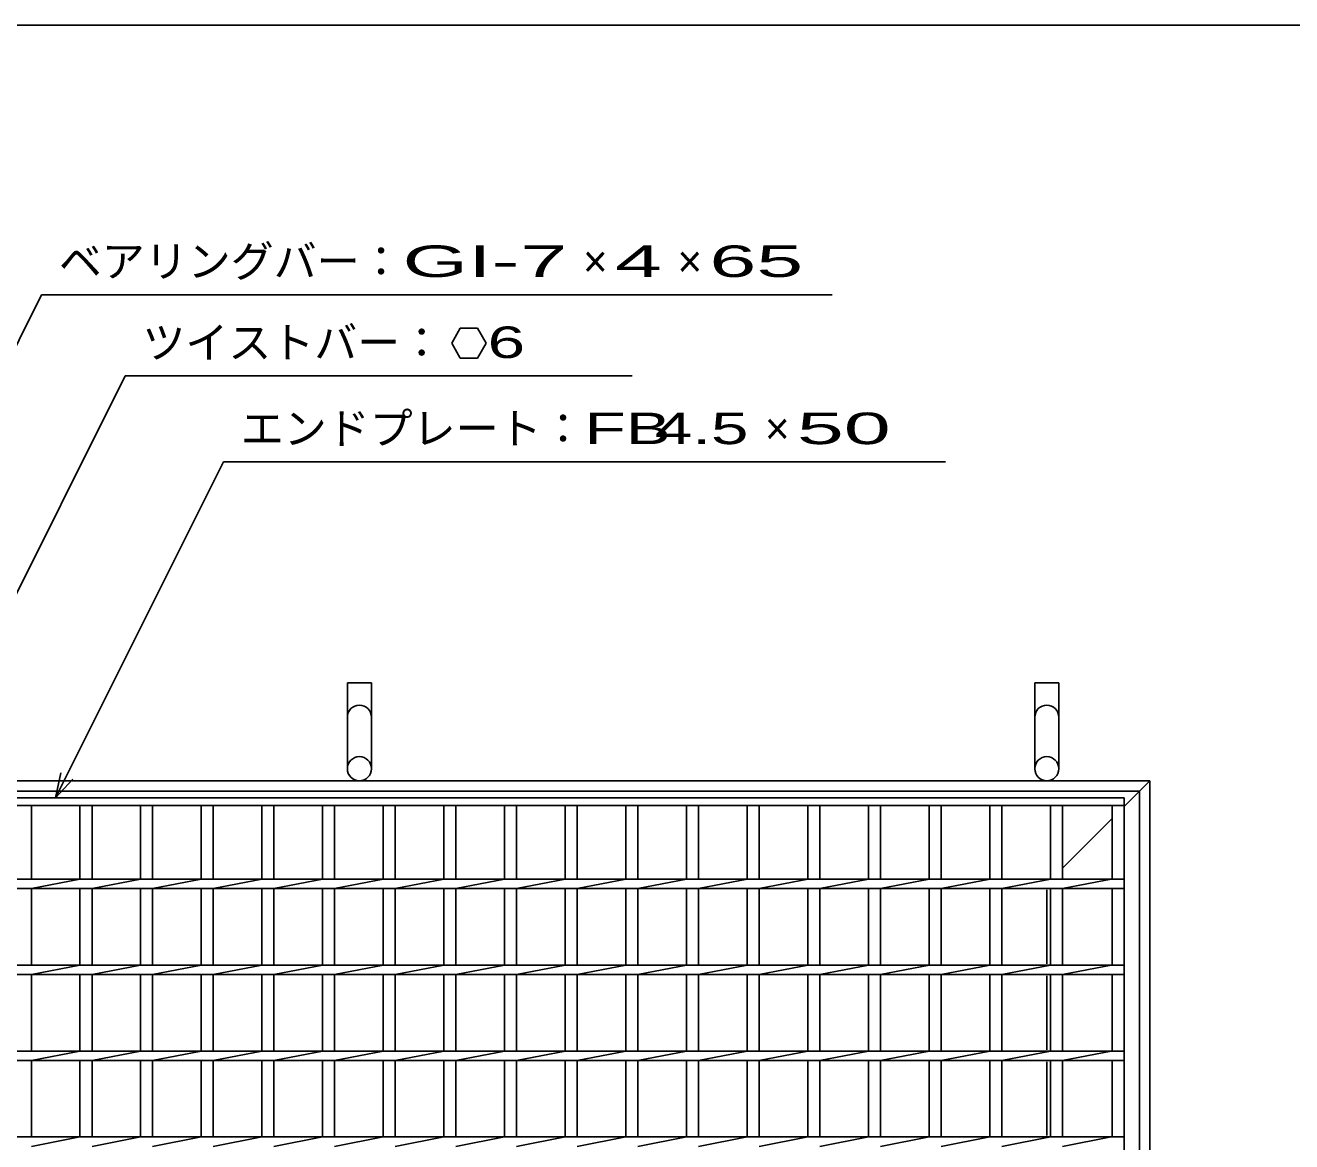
# Model space of a CAD drawing. Units: millimetres, scale not verified. Extents: x -1820 to 1731, y -1282 to 1054.
# Drawn here: x -1115 to -378, y 404 to 1054 of the extents above; entities that cross this region are included whole.
import ezdxf
from ezdxf.enums import TextEntityAlignment as Align

# ---------------------------------------------------------------- set-up
doc = ezdxf.new("R2010")
doc.units = ezdxf.units.MM
doc.header["$LTSCALE"] = 10
for name, color, linetype, lineweight in [('0_2', 150, 'Continuous', 25), ('16', 3, 'Continuous', 25), ('19', 6, 'Continuous', 25), ('22', 4, 'Continuous', 25)]:
    doc.layers.add(name, color=color, linetype=linetype, lineweight=lineweight)
doc.styles.add('ベクトル', font='')
doc.styles.get('ベクトル').set_extended_font_data('ベクトル')

msp = doc.modelspace()

# ---------------------------------------------------------------- linework, layer by layer
at = {"layer": '0_2'}
msp.add_line((-1729, 1053.5), (1731, 1053.5), dxfattribs=at)
at = {"layer": '16'}
for p, q in [((-1366, 604), (-476, 604)), ((-476, 599.5), (-1366, 599.5)), ((-1118.9, 599.5), (-1111.9, 599.5)), ((-1111.9, 556.75), (-1111.9, 599.5)), ((-1083.6, 556.75), (-1083.6, 599.5)), ((-1083.6, 599.5), (-1076.6, 599.5)), ((-1076.6, 556.75), (-1076.6, 599.5)), ((-1048.3, 556.75), (-1048.3, 599.5)), ((-1048.3, 599.5), (-1041.3, 599.5)), ((-1041.3, 556.75), (-1041.3, 599.5)), ((-1013, 556.75), (-1013, 599.5)), ((-1013, 599.5), (-1006, 599.5)), ((-1006, 556.75), (-1006, 599.5)), ((-977.7, 556.75), (-977.7, 599.5)), ((-977.7, 599.5), (-970.7, 599.5)), ((-970.7, 556.75), (-970.7, 599.5)), ((-942.4, 556.75), (-942.4, 599.5)), ((-942.4, 599.5), (-935.4, 599.5)), ((-935.4, 556.75), (-935.4, 599.5)), ((-907.1, 556.75), (-907.1, 599.5)), ((-907.1, 599.5), (-900.1, 599.5)), ((-900.1, 556.75), (-900.1, 599.5)), ((-871.8, 556.75), (-871.8, 599.5)), ((-871.8, 599.5), (-864.8, 599.5)), ((-864.8, 556.75), (-864.8, 599.5)), ((-836.5, 556.75), (-836.5, 599.5)), ((-836.5, 599.5), (-829.5, 599.5)), ((-829.5, 556.75), (-829.5, 599.5)), ((-801.2, 556.75), (-801.2, 599.5)), ((-801.2, 599.5), (-794.2, 599.5)), ((-794.2, 556.75), (-794.2, 599.5)), ((-765.9, 556.75), (-765.9, 599.5)), ((-765.9, 599.5), (-758.9, 599.5)), ((-758.9, 556.75), (-758.9, 599.5)), ((-730.6, 556.75), (-730.6, 599.5)), ((-730.6, 599.5), (-723.6, 599.5)), ((-723.6, 556.75), (-723.6, 599.5)), ((-695.3, 556.75), (-695.3, 599.5)), ((-695.3, 599.5), (-688.3, 599.5)), ((-688.3, 556.75), (-688.3, 599.5)), ((-660, 556.75), (-660, 599.5)), ((-660, 599.5), (-653, 599.5)), ((-653, 556.75), (-653, 599.5)), ((-624.7, 556.75), (-624.7, 599.5)), ((-624.7, 599.5), (-617.7, 599.5)), ((-617.7, 556.75), (-617.7, 599.5)), ((-589.4, 556.75), (-589.4, 599.5)), ((-589.4, 599.5), (-582.4, 599.5)), ((-582.4, 556.75), (-582.4, 599.5)), ((-554.1, 556.75), (-554.1, 599.5)), ((-554.1, 599.5), (-547.1, 599.5)), ((-547.1, 556.75), (-547.1, 599.5)), ((-518.8, 556.75), (-518.8, 599.5)), ((-518.8, 599.5), (-511.8, 599.5)), ((-511.8, 556.75), (-511.8, 599.5)), ((-483, 556.75), (-483, 599.5)), ((-483, 599.5), (-476, 599.5)), ((-476, 604), (-476, 599.5)), ((-476, -291.5), (-476, 599.5)), ((-1366, 556.75), (-476, 556.75)), ((-1111.9, 551.25), (-1083.6, 556.75)), ((-1076.6, 551.25), (-1048.3, 556.75)), ((-1041.3, 551.25), (-1013, 556.75)), ((-1006, 551.25), (-977.7, 556.75)), ((-970.7, 551.25), (-942.4, 556.75)), ((-935.4, 551.25), (-907.1, 556.75)), ((-900.1, 551.25), (-871.8, 556.75)), ((-864.8, 551.25), (-836.5, 556.75)), ((-829.5, 551.25), (-801.2, 556.75)), ((-794.2, 551.25), (-765.9, 556.75)), ((-758.9, 551.25), (-730.6, 556.75)), ((-723.6, 551.25), (-695.3, 556.75)), ((-688.3, 551.25), (-660, 556.75)), ((-653, 551.25), (-624.7, 556.75)), ((-617.7, 551.25), (-589.4, 556.75)), ((-582.4, 551.25), (-554.1, 556.75)), ((-547.1, 551.25), (-518.8, 556.75)), ((-511.8, 551.25), (-483.5, 556.75)), ((-476, 551.25), (-476, 556.75)), ((-1366, 551.25), (-476, 551.25)), ((-1111.9, 506.75), (-1111.9, 551.25)), ((-1083.6, 506.75), (-1083.6, 551.25)), ((-1076.6, 506.75), (-1076.6, 551.25)), ((-1048.3, 506.75), (-1048.3, 551.25)), ((-1041.3, 506.75), (-1041.3, 551.25)), ((-1013, 506.75), (-1013, 551.25)), ((-1006, 506.75), (-1006, 551.25)), ((-977.7, 506.75), (-977.7, 551.25)), ((-970.7, 506.75), (-970.7, 551.25)), ((-942.4, 506.75), (-942.4, 551.25)), ((-935.4, 506.75), (-935.4, 551.25)), ((-907.1, 506.75), (-907.1, 551.25)), ((-900.1, 506.75), (-900.1, 551.25)), ((-871.8, 506.75), (-871.8, 551.25)), ((-864.8, 506.75), (-864.8, 551.25)), ((-836.5, 506.75), (-836.5, 551.25)), ((-829.5, 506.75), (-829.5, 551.25)), ((-801.2, 506.75), (-801.2, 551.25)), ((-794.2, 506.75), (-794.2, 551.25)), ((-765.9, 506.75), (-765.9, 551.25)), ((-758.9, 506.75), (-758.9, 551.25)), ((-730.6, 506.75), (-730.6, 551.25)), ((-723.6, 506.75), (-723.6, 551.25)), ((-695.3, 506.75), (-695.3, 551.25)), ((-688.3, 506.75), (-688.3, 551.25)), ((-660, 506.75), (-660, 551.25)), ((-653, 506.75), (-653, 551.25)), ((-624.7, 506.75), (-624.7, 551.25)), ((-617.7, 506.75), (-617.7, 551.25)), ((-589.4, 506.75), (-589.4, 551.25)), ((-582.4, 506.75), (-582.4, 551.25)), ((-554.1, 506.75), (-554.1, 551.25)), ((-547.1, 506.75), (-547.1, 551.25)), ((-518.8, 506.75), (-518.8, 551.25)), ((-511.8, 506.75), (-511.8, 551.25)), ((-483, 506.75), (-483, 551.25)), ((-1366, 506.75), (-476, 506.75)), ((-1366, 501.25), (-476, 501.25)), ((-1111.9, 501.25), (-1083.6, 506.75)), ((-1111.9, 456.75), (-1111.9, 501.25)), ((-1083.6, 456.75), (-1083.6, 501.25)), ((-1076.6, 501.25), (-1048.3, 506.75)), ((-1076.6, 456.75), (-1076.6, 501.25)), ((-1048.3, 456.75), (-1048.3, 501.25)), ((-1041.3, 501.25), (-1013, 506.75)), ((-1041.3, 456.75), (-1041.3, 501.25)), ((-1013, 456.75), (-1013, 501.25)), ((-1006, 501.25), (-977.7, 506.75)), ((-1006, 456.75), (-1006, 501.25)), ((-977.7, 456.75), (-977.7, 501.25)), ((-970.7, 501.25), (-942.4, 506.75)), ((-970.7, 456.75), (-970.7, 501.25)), ((-942.4, 456.75), (-942.4, 501.25)), ((-935.4, 501.25), (-907.1, 506.75)), ((-935.4, 456.75), (-935.4, 501.25)), ((-907.1, 456.75), (-907.1, 501.25)), ((-900.1, 501.25), (-871.8, 506.75)), ((-900.1, 456.75), (-900.1, 501.25)), ((-871.8, 456.75), (-871.8, 501.25)), ((-864.8, 501.25), (-836.5, 506.75)), ((-864.8, 456.75), (-864.8, 501.25)), ((-836.5, 456.75), (-836.5, 501.25)), ((-829.5, 501.25), (-801.2, 506.75)), ((-829.5, 456.75), (-829.5, 501.25)), ((-801.2, 456.75), (-801.2, 501.25)), ((-794.2, 501.25), (-765.9, 506.75)), ((-794.2, 456.75), (-794.2, 501.25)), ((-765.9, 456.75), (-765.9, 501.25)), ((-758.9, 501.25), (-730.6, 506.75)), ((-758.9, 456.75), (-758.9, 501.25)), ((-730.6, 456.75), (-730.6, 501.25)), ((-723.6, 501.25), (-695.3, 506.75)), ((-723.6, 456.75), (-723.6, 501.25)), ((-695.3, 456.75), (-695.3, 501.25)), ((-688.3, 501.25), (-660, 506.75)), ((-688.3, 456.75), (-688.3, 501.25)), ((-660, 456.75), (-660, 501.25)), ((-653, 501.25), (-624.7, 506.75)), ((-653, 456.75), (-653, 501.25)), ((-624.7, 456.75), (-624.7, 501.25)), ((-617.7, 501.25), (-589.4, 506.75)), ((-617.7, 456.75), (-617.7, 501.25)), ((-589.4, 456.75), (-589.4, 501.25)), ((-582.4, 501.25), (-554.1, 506.75)), ((-582.4, 456.75), (-582.4, 501.25)), ((-554.1, 456.75), (-554.1, 501.25)), ((-547.1, 501.25), (-518.8, 506.75)), ((-547.1, 456.75), (-547.1, 501.25)), ((-518.8, 456.75), (-518.8, 501.25)), ((-511.8, 501.25), (-483.5, 506.75)), ((-511.8, 456.75), (-511.8, 501.25)), ((-483, 456.75), (-483, 501.25)), ((-476, 501.25), (-476, 506.75)), ((-1366, 456.75), (-476, 456.75)), ((-1366, 451.25), (-476, 451.25)), ((-1111.9, 451.25), (-1083.6, 456.75)), ((-1111.9, 406.75), (-1111.9, 451.25)), ((-1083.6, 406.75), (-1083.6, 451.25)), ((-1076.6, 451.25), (-1048.3, 456.75)), ((-1076.6, 406.75), (-1076.6, 451.25)), ((-1048.3, 406.75), (-1048.3, 451.25)), ((-1041.3, 451.25), (-1013, 456.75)), ((-1041.3, 406.75), (-1041.3, 451.25)), ((-1013, 406.75), (-1013, 451.25)), ((-1006, 451.25), (-977.7, 456.75)), ((-1006, 406.75), (-1006, 451.25)), ((-977.7, 406.75), (-977.7, 451.25)), ((-970.7, 451.25), (-942.4, 456.75)), ((-970.7, 406.75), (-970.7, 451.25)), ((-942.4, 406.75), (-942.4, 451.25)), ((-935.4, 451.25), (-907.1, 456.75)), ((-935.4, 406.75), (-935.4, 451.25)), ((-907.1, 406.75), (-907.1, 451.25)), ((-900.1, 451.25), (-871.8, 456.75)), ((-900.1, 406.75), (-900.1, 451.25)), ((-871.8, 406.75), (-871.8, 451.25)), ((-864.8, 451.25), (-836.5, 456.75)), ((-864.8, 406.75), (-864.8, 451.25)), ((-836.5, 406.75), (-836.5, 451.25)), ((-829.5, 451.25), (-801.2, 456.75)), ((-829.5, 406.75), (-829.5, 451.25)), ((-801.2, 406.75), (-801.2, 451.25)), ((-794.2, 451.25), (-765.9, 456.75)), ((-794.2, 406.75), (-794.2, 451.25)), ((-765.9, 406.75), (-765.9, 451.25)), ((-758.9, 451.25), (-730.6, 456.75)), ((-758.9, 406.75), (-758.9, 451.25)), ((-730.6, 406.75), (-730.6, 451.25)), ((-723.6, 451.25), (-695.3, 456.75)), ((-723.6, 406.75), (-723.6, 451.25)), ((-695.3, 406.75), (-695.3, 451.25)), ((-688.3, 451.25), (-660, 456.75)), ((-688.3, 406.75), (-688.3, 451.25)), ((-660, 406.75), (-660, 451.25)), ((-653, 451.25), (-624.7, 456.75)), ((-653, 406.75), (-653, 451.25)), ((-624.7, 406.75), (-624.7, 451.25)), ((-617.7, 451.25), (-589.4, 456.75)), ((-617.7, 406.75), (-617.7, 451.25)), ((-589.4, 406.75), (-589.4, 451.25)), ((-582.4, 451.25), (-554.1, 456.75)), ((-582.4, 406.75), (-582.4, 451.25)), ((-554.1, 406.75), (-554.1, 451.25)), ((-547.1, 451.25), (-518.8, 456.75)), ((-547.1, 406.75), (-547.1, 451.25)), ((-518.8, 406.75), (-518.8, 451.25)), ((-511.8, 451.25), (-483.5, 456.75)), ((-511.8, 406.75), (-511.8, 451.25)), ((-483, 406.75), (-483, 451.25)), ((-476, 451.25), (-476, 456.75)), ((-1366, 406.75), (-476, 406.75)), ((-1111.9, 401.25), (-1083.6, 406.75)), ((-1076.6, 401.25), (-1048.3, 406.75)), ((-1041.3, 401.25), (-1013, 406.75)), ((-1006, 401.25), (-977.7, 406.75)), ((-970.7, 401.25), (-942.4, 406.75)), ((-935.4, 401.25), (-907.1, 406.75)), ((-900.1, 401.25), (-871.8, 406.75)), ((-864.8, 401.25), (-836.5, 406.75)), ((-829.5, 401.25), (-801.2, 406.75)), ((-794.2, 401.25), (-765.9, 406.75)), ((-758.9, 401.25), (-730.6, 406.75)), ((-723.6, 401.25), (-695.3, 406.75)), ((-688.3, 401.25), (-660, 406.75)), ((-653, 401.25), (-624.7, 406.75)), ((-617.7, 401.25), (-589.4, 406.75)), ((-582.4, 401.25), (-554.1, 406.75)), ((-547.1, 401.25), (-518.8, 406.75)), ((-511.8, 401.25), (-483.5, 406.75)), ((-476, 401.25), (-476, 406.75))]:
    msp.add_line(p, q, dxfattribs=at)
at = {"layer": '19'}
for p, q in [((-928, 621), (-928, 671)), ((-928, 671), (-914, 671)), ((-914, 671), (-914, 621)), ((-528, 621), (-528, 671)), ((-528, 671), (-514, 671)), ((-514, 671), (-514, 621)), ((-1381, 614), (-461, 614)), ((-476, 599), (-461, 614)), ((-461, -306), (-461, 614)), ((-1375, 608), (-467, 608)), ((-467, -300), (-467, 608)), ((-511.8, 563.2), (-483, 592)), ((-521, 507.5), (-521, 550.5)), ((-521, 457.5), (-521, 500.5)), ((-521, 407.5), (-521, 450.5))]:
    msp.add_line(p, q, dxfattribs=at)
for centre in [(-921, 621), (-521, 621)]:
    msp.add_circle(centre, 7, dxfattribs=at)
for centre in [(-921, 651), (-521, 651)]:
    msp.add_arc(centre, 7, 0, 180, dxfattribs=at)
at = {"layer": '22'}
for p, q in [((-1288.4, 531.75), (-1105.9, 896.75)), ((-1105.9, 896.75), (-645.9, 896.75)), ((-862.27, 877.27), (-867.27, 868.6)), ((-852.27, 877.27), (-862.27, 877.27)), ((-847.28, 868.5), (-852.27, 877.27)), ((-867.27, 868.6), (-862.27, 859.94)), ((-852.27, 859.94), (-847.27, 868.6)), ((-862.27, 859.94), (-852.27, 859.94)), ((-1203.65, 556.75), (-1057.28, 849.5)), ((-1057.28, 849.5), (-762.28, 849.5)), ((-1097.75, 604), (-1000, 799.5)), ((-1000, 799.5), (-580, 799.5)), ((-1097.75, 604), (-1094.75, 618.6)), ((-1097.75, 604), (-1087.75, 615))]:
    msp.add_line(p, q, dxfattribs=at)

# ---------------------------------------------------------------- texts
at = {"layer": '22', "color": 2, "style": 'ベクトル'}
for s, p in [('ベアリングバー：', (-1095.9, 916.25)), ('×', (-790.9, 916.25)), ('×', (-735.9, 916.25)), ('ツイストバー：', (-1047.28, 869)), ('エンドプレート：', (-990, 819)), ('×', (-685, 819))]:
    msp.add_text(s, height=18.33, dxfattribs=at).set_placement(p, align=Align.MIDDLE_LEFT)
for s, width, p in [('GI-', 2, (-895.9, 916.25)), (' 7 ', 2, (-840.9, 916.25)), (' 4 ', 2, (-785.9, 916.25)), (' 65 ', 2, (-730.9, 916.25)), (' 6', 1.6, (-857.27, 869.1)), ('FB', 1.6, (-790, 819)), (' 4.5 ', 1.6, (-760, 819)), (' 50 ', 2, (-680, 819))]:
    msp.add_text(s, height=18.33, dxfattribs=dict(at, width=width)).set_placement(p, align=Align.MIDDLE_LEFT)

doc.saveas('drawing.dxf')
